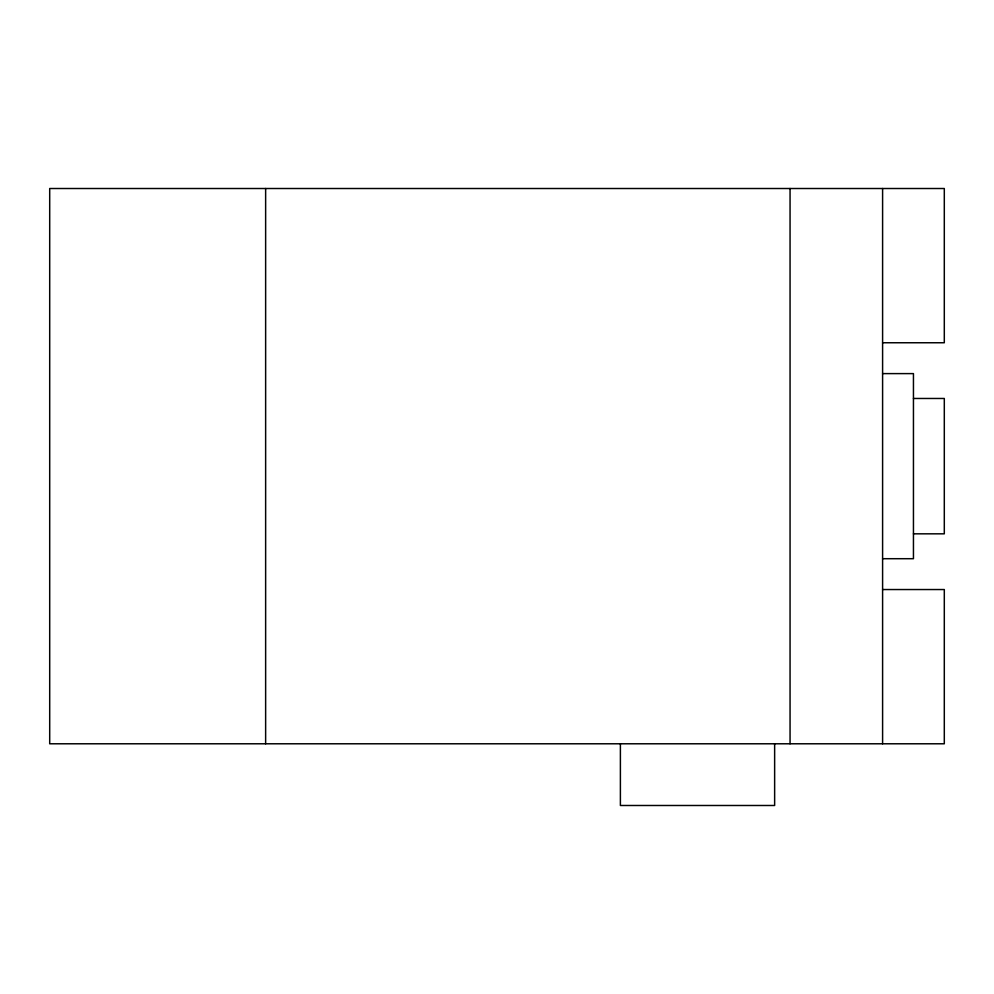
<?xml version="1.0" encoding="UTF-8"?>
<svg xmlns="http://www.w3.org/2000/svg" width="994" height="994" viewBox="0 0 994 994"><rect width="100%" height="100%" fill="white"/><g stroke="black" fill="none" stroke-linecap="round" stroke-linejoin="round"><path stroke-width="1.49" d="M882.597 342.756L944.3 342.756L944.3 188.512L49.7 188.512L49.7 743.785L944.3 743.785L944.3 589.541L882.597 589.541M882.597 373.607L913.449 373.607L913.449 558.703L882.597 558.703M913.449 398.47L944.3 398.47L944.3 533.828L913.449 533.828M882.597 188.512L882.597 743.785M790.056 188.512L790.056 743.785M774.637 743.785L774.637 805.488L620.393 805.488L620.393 743.785M265.634 188.512L265.634 743.785"/></g></svg>
